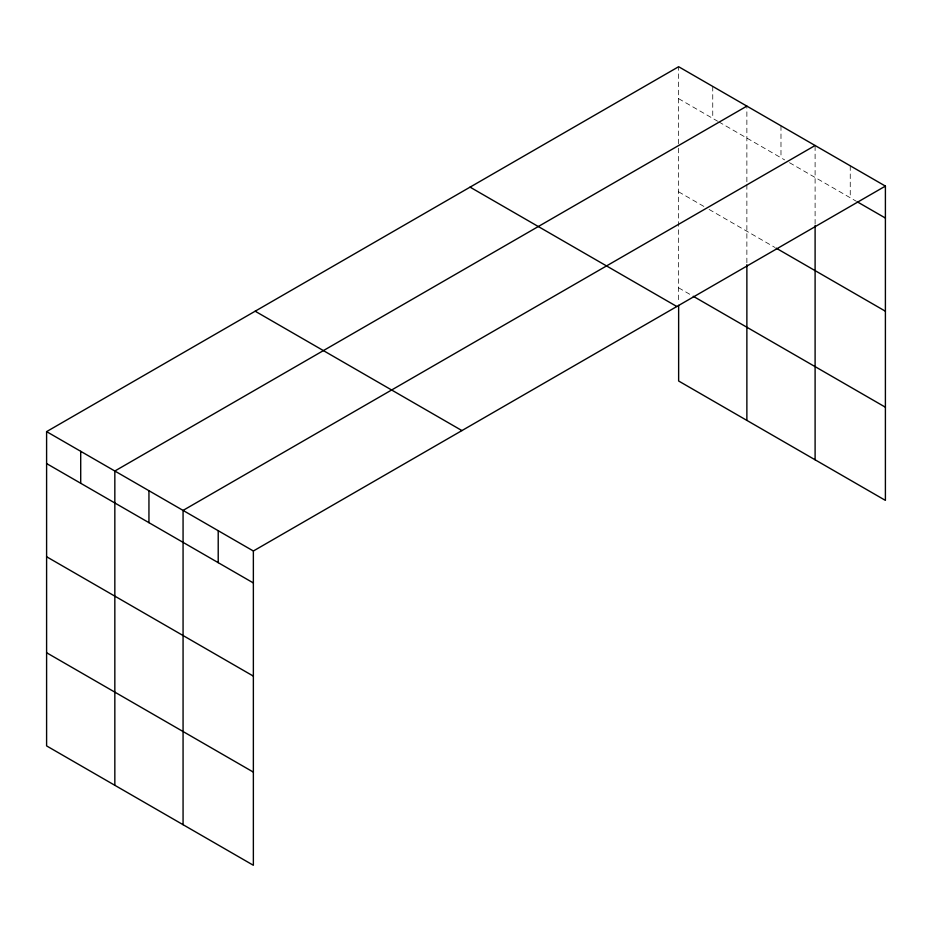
<?xml version="1.0" encoding="UTF-8"?>
<svg xmlns="http://www.w3.org/2000/svg" width="932" height="932" viewBox="0 0 932 932"><rect width="100%" height="100%" fill="white"/><g stroke="black" fill="none" stroke-linecap="round" stroke-linejoin="round"><path stroke-width="0.7" stroke-dasharray="4.66 3.5" d="M678.636 143.808L678.636 66.72M746.87 181.752L746.87 106.12M815.104 224.053L815.104 145.508M678.636 98.675L717.617 121.195M718.84 121.894L784.639 159.885M789.509 162.692L856.531 201.382M678.636 191.841L704.219 206.624M709.089 209.432L774.888 247.423M678.636 287.837L692.033 295.572M850.252 165.803L850.252 197.759M780.981 125.808L780.981 157.776M746.87 184.653L746.87 263.232M712.747 86.42L712.747 118.376M678.636 148.176L678.636 302.387"/><path stroke-width="1.4" d="M46.6 431.621L253.364 550.998L253.364 865.28L46.6 745.903L46.6 431.621L678.636 66.72L885.4 186.097L885.4 500.379L678.636 381.002L678.636 305.3M746.87 106.12L114.834 471.021L114.834 785.292M815.104 145.508L183.068 510.41L183.068 824.692M253.364 550.998L885.4 186.097M857.778 202.116L885.4 218.053M776.111 248.122L885.4 311.218M693.257 296.283L885.4 407.214M470.066 187.134L676.83 306.512M255.17 311.206L461.934 430.584M46.6 463.577L253.364 582.954M46.6 556.742L253.364 676.119M46.6 652.738L253.364 772.115M815.104 225.509L815.104 459.791M746.87 264.688L746.87 420.402M218.216 530.704L218.216 562.66M148.945 490.71L148.945 522.666M80.711 451.321L80.711 483.277"/></g></svg>
